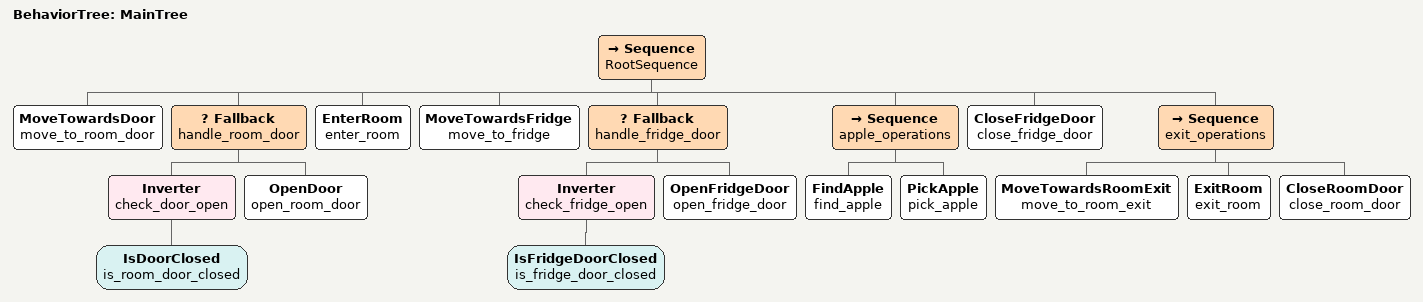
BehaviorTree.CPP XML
<?xml version="1.0" encoding="UTF-8"?>
<root BTCPP_format="4">
    <BehaviorTree ID="MainTree">
        <Sequence name="RootSequence">
            <!-- Navigate to room door -->
            <MoveTowardsDoor name="move_to_room_door"/>

            <!-- Check if room door is closed and open if necessary -->
            <Fallback name="handle_room_door">
                <Inverter name="check_door_open">
                    <IsDoorClosed name="is_room_door_closed"/>
                </Inverter>
                <OpenDoor name="open_room_door"/>
            </Fallback>

            <!-- Enter the room -->
            <EnterRoom name="enter_room"/>

            <!-- Navigate to fridge -->
            <MoveTowardsFridge name="move_to_fridge"/>

            <!-- Check if fridge door is closed and open if necessary -->
            <Fallback name="handle_fridge_door">
                <Inverter name="check_fridge_open">
                    <IsFridgeDoorClosed name="is_fridge_door_closed"/>
                </Inverter>
                <OpenFridgeDoor name="open_fridge_door"/>
            </Fallback>

            <!-- Find and pick apple -->
            <Sequence name="apple_operations">
                <FindApple name="find_apple"/>
                <PickApple name="pick_apple"/>
            </Sequence>

            <!-- Close fridge door -->
            <CloseFridgeDoor name="close_fridge_door"/>

            <!-- Navigate to room exit and exit -->
            <Sequence name="exit_operations">
                <MoveTowardsRoomExit name="move_to_room_exit"/>
                <ExitRoom name="exit_room"/>
                <CloseRoomDoor name="close_room_door"/>
            </Sequence>
        </Sequence>
    </BehaviorTree>
</root>
